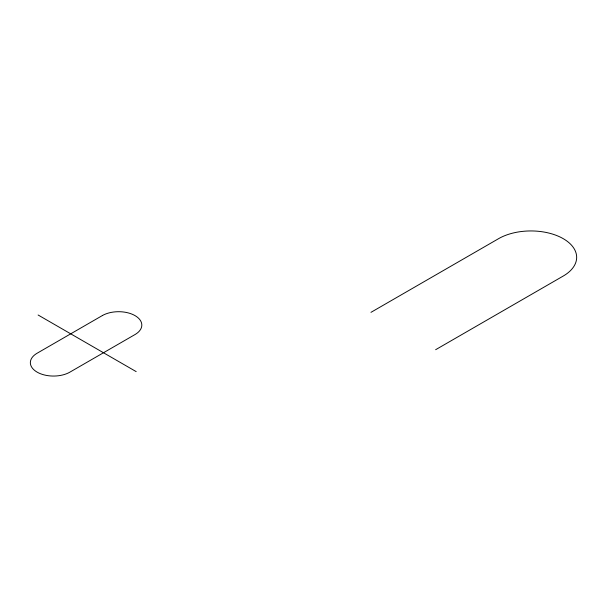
<?xml version="1.0" encoding="UTF-8"?>
<svg xmlns="http://www.w3.org/2000/svg" width="607" height="607" viewBox="0 0 607 607"><rect width="100%" height="100%" fill="white"/><g stroke="black" fill="none" stroke-linecap="round" stroke-linejoin="round"><path stroke-width="0.91" d="M370.96 312.347L498.559 238.68A45.745 26.412 0 0 1 563.258 238.68A45.745 26.412 0 0 1 563.258 276.033L435.651 349.7M38.112 315.003L136.18 371.621M102.469 315.496L36.921 353.342A23.18 13.384 0 0 0 37.133 372.137A23.18 13.384 0 0 0 69.691 372.258L135.24 334.419A23.18 13.384 0 0 0 135.027 315.617A23.18 13.384 0 0 0 102.469 315.496"/></g></svg>
